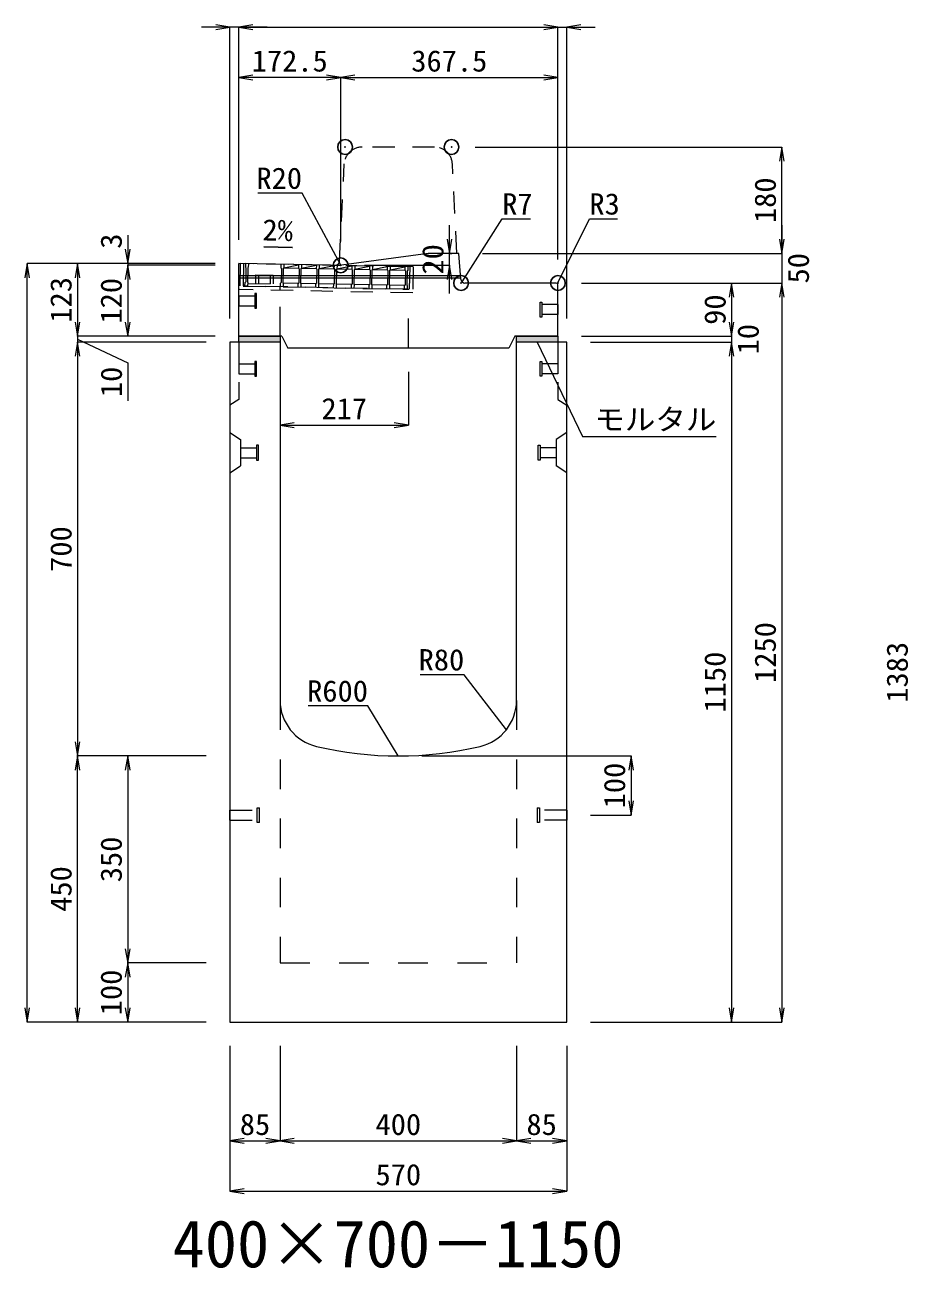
# Model space of a CAD drawing. Units: millimetres at full size. Extents: x -1809 to 57027, y -20349 to 17321.
# Drawn here: x 46936 to 48431, y -7712 to -5609 of the extents above; entities that cross this region are included whole.
import ezdxf
from ezdxf.enums import TextEntityAlignment as Align

# ---------------------------------------------------------------- set-up
doc = ezdxf.new("R2010")
doc.units = ezdxf.units.MM
doc.header["$LTSCALE"] = 50
doc.header["$PDMODE"] = 32
doc.header["$PDSIZE"] = 25
doc.linetypes.add('USER1', pattern=[2, 1, -1])
doc.linetypes.add('USER2', pattern=[1.35, 0.75, -0.6])
for name, color, linetype, lineweight in [('インサート', 3, 'USER2', 9), ('グレーチング', 7, 'USER2', 9), ('モルタル', 7, 'Continuous', 9), ('受枠', 3, 'USER2', 9), ('寸法線', 7, 'Continuous', 13), ('引出線', 4, 'Continuous', 13), ('本体', 2, 'Continuous', 13), ('目地', 132, 'Continuous', 9)]:
    doc.layers.add(name, color=color, linetype=linetype, lineweight=lineweight)
doc.layers.add('作業エリア', color=11, linetype='Continuous')
doc.layers.add('文字', color=7, linetype='Continuous')
doc.styles.add('ＭＳ 明朝', font='')
doc.styles.get('ＭＳ 明朝').set_extended_font_data('MS Mincho')

# ---------------------------------------------------------------- blocks, each defined once
blk = doc.blocks.new('open_arrow')
at = {"color": 0, "linetype": 'Continuous', "lineweight": -2}
blk.add_lwpolyline([(7.5, 1.25), (0, 0), (7.5, -1.25)], dxfattribs=at)

msp = doc.modelspace()

# ---------------------------------------------------------------- hatches: boundary and pattern name
at = {"layer": 'モルタル'}
for points in [[(47368.24, -6146.05), (47368.24, -6136.05), (47298.24, -6136.05), (47298.24, -6146.05)], [(47838.24, -6146.05), (47838.24, -6136.05), (47768.24, -6136.05), (47768.24, -6146.05)]]:
    msp.add_hatch(color=256, dxfattribs=at).paths.add_polyline_path(points)

# ---------------------------------------------------------------- linework, layer by layer
at = {"layer": 'インサート'}
for p, q in [((47298.24, -6067.55), (47325.24, -6067.55)), ((47298.24, -6067.55), (47298.24, -6084.55)), ((47328.24, -6063.55), (47325.24, -6063.55)), ((47325.24, -6063.55), (47325.24, -6088.55)), ((47328.24, -6088.55), (47328.24, -6063.55)), ((47298.24, -6084.55), (47325.24, -6084.55)), ((47325.24, -6088.55), (47328.24, -6088.55)), ((47808.24, -6078.55), (47811.24, -6078.55)), ((47808.24, -6103.55), (47808.24, -6078.55)), ((47811.24, -6078.55), (47811.24, -6103.55)), ((47838.24, -6082.55), (47811.24, -6082.55)), ((47838.24, -6082.55), (47838.24, -6099.55)), ((47811.24, -6103.55), (47808.24, -6103.55)), ((47838.24, -6099.55), (47811.24, -6099.55)), ((47298.24, -6182.55), (47325.24, -6182.55)), ((47298.24, -6182.55), (47298.24, -6199.55)), ((47328.24, -6178.55), (47325.24, -6178.55)), ((47325.24, -6178.55), (47325.24, -6203.55)), ((47328.24, -6203.55), (47328.24, -6178.55)), ((47808.24, -6178.55), (47811.24, -6178.55)), ((47808.24, -6203.55), (47808.24, -6178.55)), ((47811.24, -6178.55), (47811.24, -6203.55)), ((47838.24, -6182.55), (47811.24, -6182.55)), ((47838.24, -6182.55), (47838.24, -6199.55)), ((47298.24, -6199.55), (47325.24, -6199.55)), ((47325.24, -6203.55), (47328.24, -6203.55)), ((47811.24, -6203.55), (47808.24, -6203.55)), ((47838.24, -6199.55), (47811.24, -6199.55)), ((47301.44, -6324.55), (47328.44, -6324.55)), ((47301.44, -6324.55), (47301.44, -6341.55)), ((47331.44, -6320.55), (47328.44, -6320.55)), ((47328.44, -6320.55), (47328.44, -6345.55)), ((47331.44, -6345.55), (47331.44, -6320.55)), ((47805.04, -6320.55), (47808.04, -6320.55)), ((47805.04, -6345.55), (47805.04, -6320.55)), ((47808.04, -6320.55), (47808.04, -6345.55)), ((47835.04, -6324.55), (47808.04, -6324.55)), ((47835.04, -6324.55), (47835.04, -6341.55)), ((47301.44, -6341.55), (47328.44, -6341.55)), ((47328.44, -6345.55), (47331.44, -6345.55)), ((47808.04, -6345.55), (47805.04, -6345.55)), ((47835.04, -6341.55), (47808.04, -6341.55)), ((47283.24, -6937.55), (47329.24, -6937.55)), ((47283.24, -6954.55), (47283.24, -6937.55)), ((47329.24, -6958.55), (47329.24, -6933.55)), ((47329.24, -6933.55), (47333.24, -6933.55)), ((47333.24, -6958.55), (47333.24, -6933.55)), ((47803.24, -6933.55), (47807.24, -6933.55)), ((47803.24, -6933.55), (47803.24, -6958.55)), ((47807.24, -6933.55), (47807.24, -6958.55)), ((47853.24, -6937.55), (47807.24, -6937.55)), ((47853.24, -6937.55), (47853.24, -6954.55)), ((47283.24, -6954.55), (47329.24, -6954.55)), ((47333.24, -6958.55), (47329.24, -6958.55)), ((47807.24, -6958.55), (47803.24, -6958.55)), ((47853.24, -6954.55), (47807.24, -6954.55))]:
    msp.add_line(p, q, dxfattribs=at)
at = {"layer": 'グレーチング'}
for p, q in [((47309.53, -6013.27), (47309.41, -6019.27)), ((47584.48, -6018.59), (47309.53, -6013.27)), ((47314.53, -6013.37), (47314.41, -6019.37)), ((47369.52, -6014.43), (47369.4, -6020.43)), ((47374.52, -6014.53), (47374.4, -6020.53)), ((47309.41, -6019.27), (47310.39, -6020.29)), ((47310.39, -6020.29), (47309.93, -6044.29)), ((47313.39, -6020.35), (47312.93, -6044.34)), ((47314.41, -6019.37), (47313.39, -6020.35)), ((47326.67, -6032.11), (47326.38, -6047.1)), ((47326.67, -6032.11), (47356.66, -6032.69)), ((47331.67, -6032.2), (47331.38, -6047.2)), ((47351.66, -6032.59), (47351.37, -6047.59)), ((47356.66, -6032.69), (47356.37, -6047.68)), ((47369.4, -6020.43), (47370.38, -6021.45)), ((47370.38, -6021.45), (47369.92, -6045.45)), ((47373.38, -6021.51), (47372.92, -6045.5)), ((47374.4, -6020.53), (47373.38, -6021.51)), ((47374.4, -6020.53), (47399.51, -6015.01)), ((47374.4, -6020.53), (47399.4, -6021.01)), ((47399.51, -6015.01), (47399.4, -6021.01)), ((47399.4, -6021.01), (47400.38, -6022.03)), ((47400.38, -6022.03), (47399.91, -6046.03)), ((47403.38, -6022.09), (47402.91, -6046.09)), ((47404.39, -6021.11), (47403.38, -6022.09)), ((47404.51, -6015.11), (47404.39, -6021.11)), ((47404.39, -6021.11), (47429.51, -6015.59)), ((47404.39, -6021.11), (47429.39, -6021.59)), ((47429.51, -6015.59), (47429.39, -6021.59)), ((47429.39, -6021.59), (47430.37, -6022.61)), ((47430.37, -6022.61), (47429.91, -6046.61)), ((47433.37, -6022.67), (47432.91, -6046.67)), ((47434.39, -6021.69), (47433.37, -6022.67)), ((47434.51, -6015.69), (47434.39, -6021.69)), ((47434.39, -6021.69), (47459.5, -6016.17)), ((47434.39, -6021.69), (47459.38, -6022.17)), ((47459.5, -6016.17), (47459.38, -6022.17)), ((47459.38, -6022.17), (47460.36, -6023.19)), ((47460.36, -6023.19), (47459.9, -6047.19)), ((47463.36, -6023.25), (47462.9, -6047.25)), ((47464.38, -6022.27), (47463.36, -6023.25)), ((47464.5, -6016.27), (47464.38, -6022.27)), ((47464.38, -6022.27), (47489.49, -6016.76)), ((47464.38, -6022.27), (47489.38, -6022.75)), ((47489.49, -6016.76), (47489.38, -6022.75)), ((47489.38, -6022.75), (47490.36, -6023.77)), ((47490.36, -6023.77), (47489.89, -6047.77)), ((47493.36, -6023.83), (47492.89, -6047.83)), ((47494.38, -6022.85), (47493.36, -6023.83)), ((47494.49, -6016.85), (47494.38, -6022.85)), ((47494.38, -6022.85), (47519.49, -6017.34)), ((47494.38, -6022.85), (47519.37, -6023.33)), ((47519.49, -6017.34), (47519.37, -6023.33)), ((47519.37, -6023.33), (47520.35, -6024.35)), ((47520.35, -6024.35), (47519.89, -6048.35)), ((47523.35, -6024.41), (47522.89, -6048.41)), ((47524.37, -6023.43), (47523.35, -6024.41)), ((47524.49, -6017.43), (47524.37, -6023.43)), ((47524.37, -6023.43), (47549.48, -6017.92)), ((47524.37, -6023.43), (47549.37, -6023.92)), ((47549.48, -6017.92), (47549.37, -6023.92)), ((47549.37, -6023.92), (47550.35, -6024.93)), ((47550.35, -6024.93), (47549.88, -6048.93)), ((47553.35, -6024.99), (47552.88, -6048.99)), ((47554.37, -6024.01), (47553.35, -6024.99)), ((47554.48, -6018.01), (47554.37, -6024.01)), ((47554.37, -6024.01), (47579.48, -6018.5)), ((47554.37, -6024.01), (47579.36, -6024.5)), ((47579.48, -6018.5), (47579.36, -6024.5)), ((47579.36, -6024.5), (47580.34, -6025.51)), ((47580.34, -6025.51), (47579.88, -6049.51)), ((47583.34, -6025.57), (47582.88, -6049.57)), ((47584.36, -6024.59), (47583.34, -6025.57)), ((47584.48, -6018.59), (47584.36, -6024.59)), ((47308.79, -6051.26), (47308.91, -6045.27)), ((47583.74, -6056.59), (47308.79, -6051.26)), ((47308.91, -6045.27), (47309.93, -6044.29)), ((47313.91, -6045.36), (47312.93, -6044.34)), ((47313.79, -6051.36), (47313.91, -6045.36)), ((47313.88, -6046.86), (47368.87, -6047.93)), ((47368.78, -6052.43), (47368.9, -6046.43)), ((47368.9, -6046.43), (47369.92, -6045.45)), ((47372.92, -6045.5), (47399.91, -6046.03)), ((47373.9, -6046.52), (47372.92, -6045.5)), ((47373.78, -6052.52), (47373.9, -6046.52)), ((47398.78, -6053.01), (47398.89, -6047.01)), ((47398.89, -6047.01), (47399.91, -6046.03)), ((47403.89, -6047.1), (47402.91, -6046.09)), ((47402.91, -6046.09), (47429.91, -6046.61)), ((47403.78, -6053.1), (47403.89, -6047.1)), ((47428.77, -6053.59), (47428.89, -6047.59)), ((47428.89, -6047.59), (47429.91, -6046.61)), ((47433.89, -6047.68), (47432.91, -6046.67)), ((47432.91, -6046.67), (47459.9, -6047.19)), ((47433.77, -6053.68), (47433.89, -6047.68)), ((47458.76, -6054.17), (47458.88, -6048.17)), ((47458.88, -6048.17), (47459.9, -6047.19)), ((47463.88, -6048.27), (47462.9, -6047.25)), ((47462.9, -6047.25), (47489.89, -6047.77)), ((47463.76, -6054.26), (47463.88, -6048.27)), ((47488.76, -6054.75), (47488.88, -6048.75)), ((47488.88, -6048.75), (47489.89, -6047.77)), ((47493.87, -6048.85), (47492.89, -6047.83)), ((47492.89, -6047.83), (47519.89, -6048.35)), ((47493.76, -6054.84), (47493.87, -6048.85)), ((47518.75, -6055.33), (47518.87, -6049.33)), ((47518.87, -6049.33), (47519.89, -6048.35)), ((47523.87, -6049.43), (47522.89, -6048.41)), ((47522.89, -6048.41), (47549.88, -6048.93)), ((47523.75, -6055.43), (47523.87, -6049.43)), ((47548.75, -6055.91), (47548.86, -6049.91)), ((47548.86, -6049.91), (47549.88, -6048.93)), ((47552.88, -6048.99), (47579.88, -6049.51)), ((47553.86, -6050.01), (47552.88, -6048.99)), ((47553.75, -6056.01), (47553.86, -6050.01)), ((47578.74, -6056.49), (47578.86, -6050.49)), ((47578.86, -6050.49), (47579.88, -6049.51)), ((47583.86, -6050.59), (47582.88, -6049.57)), ((47583.74, -6056.59), (47583.86, -6050.59))]:
    msp.add_line(p, q, dxfattribs=at)
at = {"layer": 'モルタル'}
for points in [[(47298.24, -6136.05), (47368.24, -6136.05), (47368.24, -6146.05), (47298.24, -6146.05)], [(47768.24, -6136.05), (47838.24, -6136.05), (47838.24, -6146.05), (47768.24, -6146.05)]]:
    msp.add_lwpolyline(points, close=True, dxfattribs=at)
at = {"layer": '作業エリア'}
for p in [(47478.24, -5816.05), (47658.24, -5816.05), (47470.74, -6016.05), (47674.49, -6046.05), (47838.24, -6046.05)]:
    msp.add_point(p, dxfattribs=at)
at = {"layer": '受枠'}
for p, q in [((47300.53, -6013.1), (47299.68, -6057.09)), ((47593.48, -6018.77), (47300.53, -6013.1)), ((47306.53, -6013.21), (47305.79, -6051.21)), ((47587.48, -6018.65), (47586.74, -6056.64)), ((47593.48, -6018.77), (47592.62, -6062.76)), ((47305.79, -6051.21), (47586.74, -6056.64)), ((47367.78, -6052.41), (47367.67, -6058.41)), ((47592.62, -6062.76), (47299.68, -6057.09))]:
    msp.add_line(p, q, dxfattribs=at)
at = {"layer": '寸法線'}
for p, q in [((47346.24, -5613.38), (47235.24, -5613.38)), ((47283.24, -6106.03), (47283.24, -5613.38)), ((47298.24, -5613.38), (47838.24, -5613.38)), ((47298.24, -5973.03), (47298.24, -5613.38)), ((47298.24, -5973.03), (47298.24, -5613.38)), ((47790.24, -5613.38), (47901.24, -5613.38)), ((47838.24, -6006.03), (47838.24, -5613.38)), ((47838.24, -6006.03), (47838.24, -5613.38)), ((47853.24, -6106.03), (47853.24, -5613.38)), ((47470.74, -5698.38), (47298.24, -5698.38)), ((47298.24, -5973.03), (47298.24, -5698.38)), ((47470.74, -5976.03), (47470.74, -5698.38)), ((47470.74, -5698.38), (47838.24, -5698.38)), ((47470.74, -5976.03), (47470.74, -5698.38)), ((47838.24, -6006.03), (47838.24, -5698.38)), ((47698.26, -5816.05), (48217.02, -5816.05)), ((48217.02, -5996.05), (48217.02, -5816.05)), ((47654.6, -6064.05), (47654.6, -5948.05)), ((48217.02, -5948.05), (48217.02, -6094.05)), ((47110.3, -5965.05), (47110.3, -6064.05)), ((46940.3, -7296.05), (46940.3, -6013.05)), ((47258.22, -6013.05), (46940.3, -6013.05)), ((47025.3, -6013.05), (47025.3, -6136.05)), ((47258.22, -6013.05), (47025.3, -6013.05)), ((47258.22, -6013.05), (47110.3, -6013.05)), ((47654.6, -5996.05), (47658.76, -5996.05)), ((47710.76, -5996.05), (48217.02, -5996.05)), ((47710.76, -5996.05), (48217.02, -5996.05)), ((47258.22, -6016.05), (47110.3, -6016.05)), ((47110.3, -6016.05), (47110.3, -6136.05)), ((47258.22, -6016.05), (47110.3, -6016.05)), ((47510.76, -6016.05), (47654.6, -6016.05)), ((47878.26, -6046.05), (48132.02, -6046.05)), ((47878.26, -6046.05), (48217.02, -6046.05)), ((47878.26, -6046.05), (48217.02, -6046.05)), ((48132.02, -6046.05), (48132.02, -6136.05)), ((48217.02, -6046.05), (48217.02, -7296.05)), ((47025.3, -6088.05), (47025.3, -6194.05)), ((48132.02, -6088.05), (48132.02, -6194.05)), ((47258.22, -6136.05), (47025.3, -6136.05)), ((47258.22, -6136.05), (47025.3, -6136.05)), ((47258.22, -6136.05), (47110.3, -6136.05)), ((47878.26, -6136.05), (48132.02, -6136.05)), ((47878.26, -6136.05), (48132.02, -6136.05)), ((47025.3, -6141.05), (47110.51, -6181.26)), ((47243.22, -6146.05), (47025.3, -6146.05)), ((47025.3, -6146.05), (47025.3, -6846.05)), ((47243.22, -6146.05), (47025.3, -6146.05)), ((47893.26, -6146.05), (48132.02, -6146.05)), ((47893.26, -6146.05), (48132.02, -6146.05)), ((48132.02, -6146.05), (48132.02, -7296.05)), ((47110.51, -6181.26), (47110.51, -6245.32)), ((47585.24, -6196.07), (47585.24, -6286.56)), ((47368.24, -6286.56), (47585.24, -6286.56)), ((47243.22, -6846.05), (47025.3, -6846.05)), ((47025.3, -7296.05), (47025.3, -6846.05)), ((47243.22, -6846.05), (47025.3, -6846.05)), ((47110.3, -6846.05), (47110.3, -7196.05)), ((47243.22, -6846.05), (47110.3, -6846.05)), ((47608.26, -6846.05), (47962.02, -6846.05)), ((47962.02, -6846.05), (47962.02, -6946.05)), ((47893.26, -6946.05), (47962.02, -6946.05)), ((47243.22, -7196.05), (47110.3, -7196.05)), ((47110.3, -7196.05), (47110.3, -7296.05)), ((47243.22, -7196.05), (47110.3, -7196.05)), ((47243.22, -7296.05), (46940.3, -7296.05)), ((47243.22, -7296.05), (47025.3, -7296.05)), ((47243.22, -7296.05), (47110.3, -7296.05)), ((47893.26, -7296.05), (48132.02, -7296.05)), ((47893.26, -7296.05), (48217.02, -7296.05)), ((47283.24, -7336.07), (47283.24, -7497.21)), ((47283.24, -7336.07), (47283.24, -7582.21)), ((47368.24, -7336.07), (47368.24, -7497.21)), ((47368.24, -7336.07), (47368.24, -7497.21)), ((47768.24, -7336.07), (47768.24, -7497.21)), ((47768.24, -7336.07), (47768.24, -7497.21)), ((47853.24, -7336.07), (47853.24, -7497.21)), ((47853.24, -7336.07), (47853.24, -7582.21)), ((47283.24, -7497.21), (47368.24, -7497.21)), ((47368.24, -7497.21), (47768.24, -7497.21)), ((47768.24, -7497.21), (47853.24, -7497.21)), ((47283.24, -7582.21), (47853.24, -7582.21))]:
    msp.add_line(p, q, dxfattribs=at)
at = {"layer": '引出線'}
for points in [[(47470.74, -6016.01), (47405.34, -5893.94), (47330.67, -5893.94)], [(47676.22, -6044.19), (47743.97, -5937.41), (47791.9, -5937.41)], [(47837.36, -6046.93), (47891.52, -5937.41), (47939.25, -5937.41)], [(47389.27, -5985.86), (47340.53, -5984.89), (47389.27, -5985.86)], [(47803.24, -6146.05), (47879.95, -6305.82), (48105.87, -6305.82)], [(47751, -6801.63), (47679.74, -6708.52), (47605.07, -6708.52)], [(47568.24, -6846.05), (47516.88, -6761.3), (47415.87, -6761.3)]]:
    msp.add_lwpolyline(points, dxfattribs=at)
at = {"layer": '本体', "linetype": 'USER2', "lineweight": 9}
for p, q in [((47629.7, -5816.05), (47506.78, -5816.05)), ((47468.57, -6009.4), (47476.82, -5844.56)), ((47667.24, -5996.05), (47659.67, -5844.56)), ((47298.24, -6146.05), (47298.24, -6243.05)), ((47838.24, -6146.05), (47838.24, -6243.05)), ((47298.24, -6243.05), (47283.24, -6252.55)), ((47838.24, -6243.05), (47853.24, -6252.55))]:
    msp.add_line(p, q, dxfattribs=at)
at = {"layer": '本体'}
for p, q in [((47298.24, -6136.05), (47298.24, -6013.05)), ((47453.24, -6016.05), (47298.24, -6013.05)), ((47618.74, -5996.05), (47472.07, -6015.87)), ((47670.74, -5996.05), (47618.74, -5996.05)), ((47674.01, -6039.58), (47670.74, -5996.05)), ((47453.24, -6016.05), (47469.4, -6016.05)), ((47835.24, -6046.05), (47680.99, -6046.05)), ((47838.24, -6136.05), (47838.24, -6049.05)), ((47371.24, -6136.05), (47298.24, -6136.05)), ((47371.24, -6136.05), (47381.24, -6156.05)), ((47765.24, -6136.05), (47755.24, -6156.05)), ((47838.24, -6136.05), (47765.24, -6136.05)), ((47283.24, -6146.05), (47283.24, -7296.05)), ((47368.24, -6146.05), (47283.24, -6146.05)), ((47368.24, -6146.05), (47368.24, -6752.02)), ((47755.24, -6156.05), (47381.24, -6156.05)), ((47768.24, -6752.02), (47768.24, -6146.05)), ((47853.24, -6146.05), (47768.24, -6146.05)), ((47853.24, -7296.05), (47853.24, -6146.05)), ((47283.24, -7296.05), (47853.24, -7296.05))]:
    msp.add_line(p, q, dxfattribs=at)
at = {"layer": '本体', "linetype": 'USER1'}
for p, q in [((47368.24, -6136.05), (47368.24, -6052.42)), ((47585.24, -6156.05), (47585.24, -6056.62))]:
    msp.add_line(p, q, dxfattribs=at)
at = {"layer": '本体', "lineweight": 9}
for p, q in [((47283.24, -6299.05), (47301.44, -6310.55)), ((47853.24, -6299.05), (47835.04, -6310.55)), ((47301.44, -6310.55), (47301.44, -6355.55)), ((47835.04, -6310.55), (47835.04, -6355.55)), ((47283.24, -6367.05), (47301.44, -6355.55)), ((47853.24, -6367.05), (47835.04, -6355.55))]:
    msp.add_line(p, q, dxfattribs=at)
at = {"layer": '本体', "linetype": 'USER1', "lineweight": 15}
for p, q in [((47368.24, -6752.02), (47368.24, -7196.05)), ((47768.24, -6752.02), (47768.24, -7196.05)), ((47368.24, -7196.05), (47768.24, -7196.05))]:
    msp.add_line(p, q, dxfattribs=at)
at = {"layer": '本体', "linetype": 'USER2', "lineweight": 9}
for centre, radius, start, end in [((47506.78, -5846.05), 30, 90, 177.13759), ((47629.7, -5846.05), 30, 2.86241, 90), ((47461.58, -6009.05), 7, 270, 357.13759)]:
    msp.add_arc(centre, radius, start, end, dxfattribs=at)
at = {"layer": '本体'}
for centre, radius, start, end in [((47469.4, -5996.05), 20, 270, 277.69605), ((47680.99, -6039.05), 7, 184.28915, 270), ((47835.24, -6049.05), 3, 0, 90), ((47448.24, -6752.02), 80, 180, 256.65764), ((47688.24, -6752.02), 80, 283.34236, 0), ((47568.24, -6246.05), 600, 256.65764, 283.34236)]:
    msp.add_arc(centre, radius, start, end, dxfattribs=at)
at = {"layer": '目地'}
for p, q in [((47298.24, -6033.05), (47673.52, -6033.05)), ((47298.24, -6037.05), (47673.82, -6037.05))]:
    msp.add_line(p, q, dxfattribs=at)

# ---------------------------------------------------------------- block references
at = {"layer": '寸法線', "xscale": 3.2, "yscale": 3.2}
for p, rotation in [((47283.24, -5613.38), 180), ((47838.24, -5613.38), 180), ((47838.24, -5613.38), 180), ((47470.74, -5698.38), 180), ((47838.24, -5698.38), 180), ((48217.02, -5816.05), 270), ((47654.6, -5996.05), 90), ((48217.02, -5996.05), 90), ((48217.02, -5996.05), 90), ((47110.3, -6013.05), 90), ((46940.3, -6013.05), 270), ((47025.3, -6013.05), 270), ((47110.3, -6016.05), 270), ((47110.3, -6016.05), 270), ((47654.6, -6016.05), 270), ((48132.02, -6046.05), 270), ((48217.02, -6046.05), 270), ((48217.02, -6046.05), 270), ((47025.3, -6136.05), 90), ((47025.3, -6136.05), 90), ((47110.3, -6136.05), 90), ((48132.02, -6136.05), 90), ((48132.02, -6136.05), 90), ((47025.3, -6146.05), 270), ((47025.3, -6146.05), 270), ((48132.02, -6146.05), 270), ((48132.02, -6146.05), 270), ((47585.24, -6286.56), 180), ((47025.3, -6846.05), 90), ((47025.3, -6846.05), 270), ((47110.3, -6846.05), 270), ((47962.02, -6846.05), 270), ((47962.02, -6946.05), 90), ((47110.3, -7196.05), 90), ((47110.3, -7196.05), 270), ((46940.3, -7296.05), 90), ((47025.3, -7296.05), 90), ((47110.3, -7296.05), 90), ((48132.02, -7296.05), 90), ((48217.02, -7296.05), 90), ((47368.24, -7497.21), 180), ((47768.24, -7497.21), 180), ((47853.24, -7497.21), 180), ((47853.24, -7582.21), 180)]:
    msp.add_blockref('open_arrow', p, dxfattribs=dict(at, rotation=rotation))
for p in [(47298.24, -5613.38), (47298.24, -5613.38), (47853.24, -5613.38), (47298.24, -5698.38), (47470.74, -5698.38), (47368.24, -6286.56), (47283.24, -7497.21), (47368.24, -7497.21), (47768.24, -7497.21), (47283.24, -7582.21)]:
    msp.add_blockref('open_arrow', p, dxfattribs=at)
at = {"layer": '引出線', "xscale": 0.0533, "yscale": 0.0533}
for p, rotation in [((47389.27, -5985.86), 178.9), ((47470.74, -6016.01), 118.2), ((47676.22, -6044.19), 57.6), ((47837.36, -6046.93), 63.7), ((47803.24, -6146.05), 295.6), ((47751, -6801.63), 127.4), ((47568.24, -6846.05), 121.2)]:
    msp.add_blockref('open_arrow', p, dxfattribs=dict(at, rotation=rotation))

# ---------------------------------------------------------------- texts
at = {"layer": '寸法線', "style": 'ＭＳ 明朝', "width": 1.05}
for s, p in [('172.5', (47384.49, -5670.36)), ('367.5', (47654.49, -5670.36)), ('217', (47476.74, -6258.54)), ('85', (47325.74, -7469.19)), ('400', (47568.24, -7469.19)), ('85', (47810.74, -7469.19)), ('570', (47568.24, -7554.19))]:
    msp.add_text(s, height=36.03, dxfattribs=at).set_placement(p, align=Align.MIDDLE_CENTER)
for s, p in [('180', (48189, -5906.05)), ('3', (47082.3, -5975.23)), ('20', (47626.58, -6006.05)), ('50', (48245.04, -6021.05)), ('123', (46997.28, -6074.55)), ('120', (47082.28, -6076.05)), ('90', (48104, -6091.05)), ('10', (48160.04, -6141.05)), ('10', (47082.49, -6213.29)), ('700', (46997.28, -6496.05)), ('1250', (48189, -6671.05)), ('1383', (48412.28, -6704.55)), ('1150', (48104, -6721.05)), ('100', (47934, -6896.05)), ('350', (47082.28, -7021.05)), ('450', (46997.28, -7071.05)), ('100', (47082.28, -7246.05))]:
    msp.add_text(s, height=36.03, rotation=90, dxfattribs=at).set_placement(p, align=Align.MIDDLE_CENTER)
at = {"layer": '引出線', "style": 'ＭＳ 明朝', "width": 1.05}
for s, p in [('R20', (47405.34, -5850.74)), ('R80', (47679.74, -6665.32)), ('R600', (47516.88, -6718.1))]:
    msp.add_text(s, height=36.03, dxfattribs=at).set_placement(p, align=Align.TOP_RIGHT)
for s, p in [('R7', (47743.97, -5894.21)), ('R3', (47891.52, -5894.21)), ('モルタル', (47899.95, -6258.72))]:
    msp.add_text(s, height=36.03, dxfattribs=at).set_placement(p, align=Align.TOP_LEFT)
msp.add_text('2%', height=36.03, rotation=358.854, dxfattribs=at).set_placement((47390.21, -5938.97), align=Align.TOP_RIGHT)
at = {"layer": '文字', "style": 'ＭＳ 明朝'}
msp.add_text('400×700－1150', height=80.06, dxfattribs=at).set_placement((47567.76, -7671.03), align=Align.MIDDLE_CENTER)

doc.saveas('drawing.dxf')
